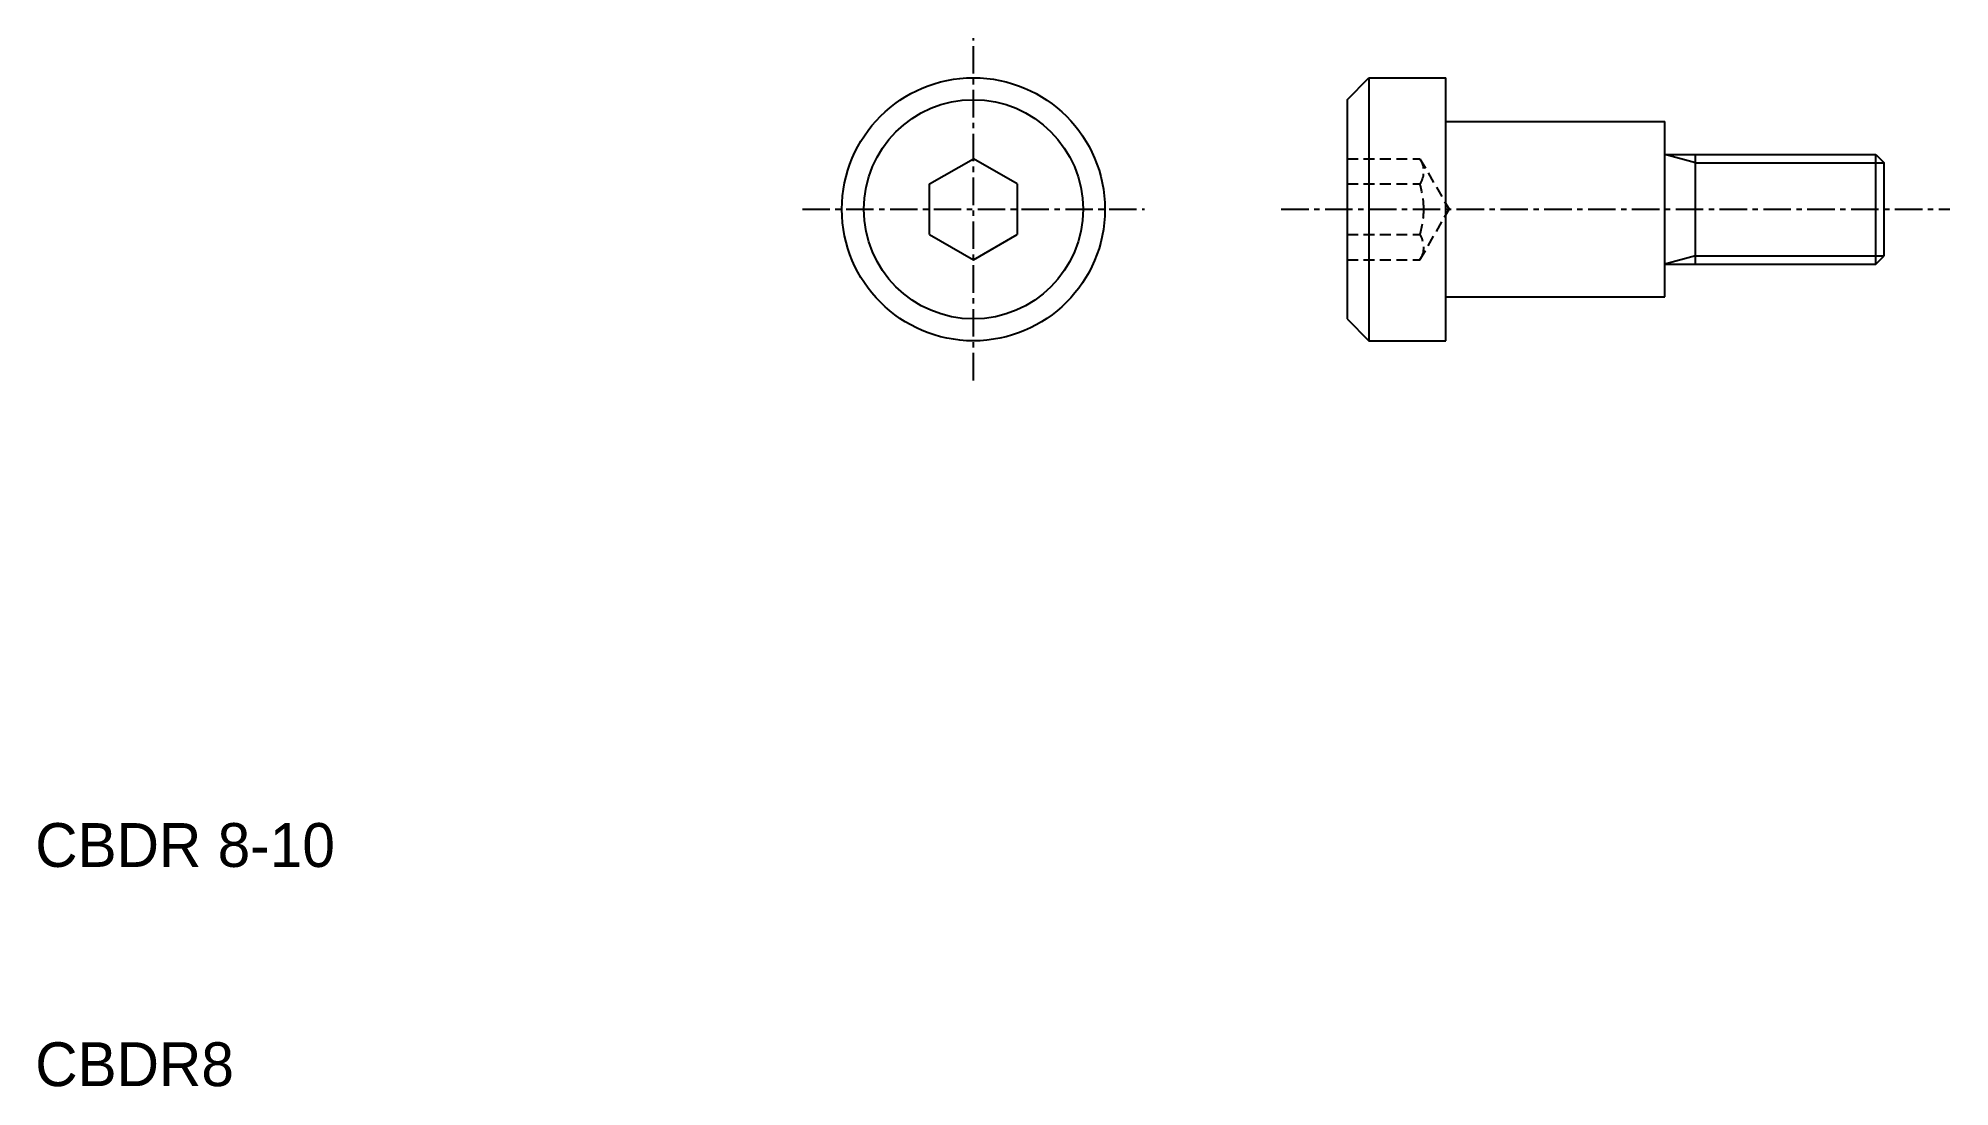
# Model space of a CAD drawing. Extents: x 58.8 to 146, y 58.5 to 106.3.
import ezdxf

# ---------------------------------------------------------------- set-up
doc = ezdxf.new("R2010")
doc.units = 0
doc.linetypes.add('CENTER', pattern=[2, 1.25, -0.25, 0.25, -0.25])
doc.linetypes.add('DASHED', pattern=[0.75, 0.5, -0.25])
doc.layers.get('0').update_dxf_attribs({"linetype": 'CONTINUOUS'})
doc.layers.add('CENTER', color=1, linetype='CENTER')

msp = doc.modelspace()

# ---------------------------------------------------------------- linework, layer by layer
at = {"color": 7, "linetype": 'CONTINUOUS'}
for p, q in [((118.491, 103.485), (119.491, 104.485)), ((119.491, 104.485), (119.491, 92.485)), ((119.491, 104.485), (122.991, 104.485)), ((122.991, 102.485), (122.991, 104.485)), ((118.491, 103.485), (118.491, 93.485)), ((122.991, 102.485), (132.991, 102.485)), ((122.991, 94.485), (122.991, 102.485)), ((132.991, 100.985), (132.991, 102.485)), ((99.443, 99.64), (101.443, 100.795)), ((103.443, 99.64), (101.443, 100.795)), ((132.991, 100.985), (142.616, 100.985)), ((132.991, 95.985), (132.991, 100.985)), ((134.391, 95.985), (134.391, 100.985)), ((142.616, 95.985), (142.616, 100.985)), ((142.616, 100.985), (142.991, 100.61)), ((142.991, 96.36), (142.991, 100.61)), ((99.443, 97.331), (99.443, 99.64)), ((103.443, 99.64), (103.443, 97.331)), ((99.443, 97.331), (101.443, 96.176)), ((101.443, 96.176), (103.443, 97.331)), ((132.991, 95.985), (142.616, 95.985)), ((142.616, 95.985), (142.991, 96.36)), ((122.991, 94.485), (132.991, 94.485)), ((122.991, 92.485), (122.991, 94.485)), ((118.491, 93.485), (119.491, 92.485)), ((119.491, 92.485), (122.991, 92.485))]:
    msp.add_line(p, q, dxfattribs=at)
at = {"color": 3, "linetype": 'DASHED'}
for p, q in [((118.491, 100.795), (121.816, 100.795)), ((121.816, 100.795), (123.15, 98.485)), ((118.491, 99.64), (121.816, 99.64)), ((121.816, 96.176), (123.15, 98.485)), ((118.491, 97.331), (121.816, 97.331)), ((118.491, 96.176), (121.816, 96.176))]:
    msp.add_line(p, q, dxfattribs=at)
at = {"color": 3, "linetype": 'CONTINUOUS'}
for p, q in [((134.391, 100.61), (132.991, 100.985)), ((134.391, 100.61), (142.991, 100.61)), ((134.391, 96.36), (132.991, 95.985)), ((134.391, 96.36), (142.991, 96.36))]:
    msp.add_line(p, q, dxfattribs=at)
msp.add_line((132.991, 94.485), (132.991, 95.985))
at = {"color": 7, "linetype": 'CONTINUOUS'}
for radius in [6, 5]:
    msp.add_circle((101.443, 98.485), radius, dxfattribs=at)
at = {"color": 3, "linetype": 'DASHED'}
for centre, radius, start, end in [((120.951, 100.217), 1.04, 326.27495, 26.27495), ((118.094, 98.485), 3.897, 0, 17.2357), ((118.094, 98.485), 3.897, 342.7643, 0), ((120.951, 96.753), 1.04, 333.72505, 33.72505)]:
    msp.add_arc(centre, radius, start, end, dxfattribs=at)
at = {"layer": 'CENTER', "color": 1, "linetype": 'CENTER'}
for p, q in [((101.443, 90.681), (101.443, 106.289)), ((93.639, 98.485), (109.248, 98.485)), ((115.491, 98.485), (145.991, 98.485))]:
    msp.add_line(p, q, dxfattribs=at)

# ---------------------------------------------------------------- texts
at = {"color": 7, "linetype": 'CONTINUOUS'}
for s, p in [('CBDR 8-10', (58.636, 68.485)), ('CBDR8', (58.636, 58.485))]:
    msp.add_text(s, height=2, dxfattribs=at).set_placement(p)

doc.saveas('drawing.dxf')
